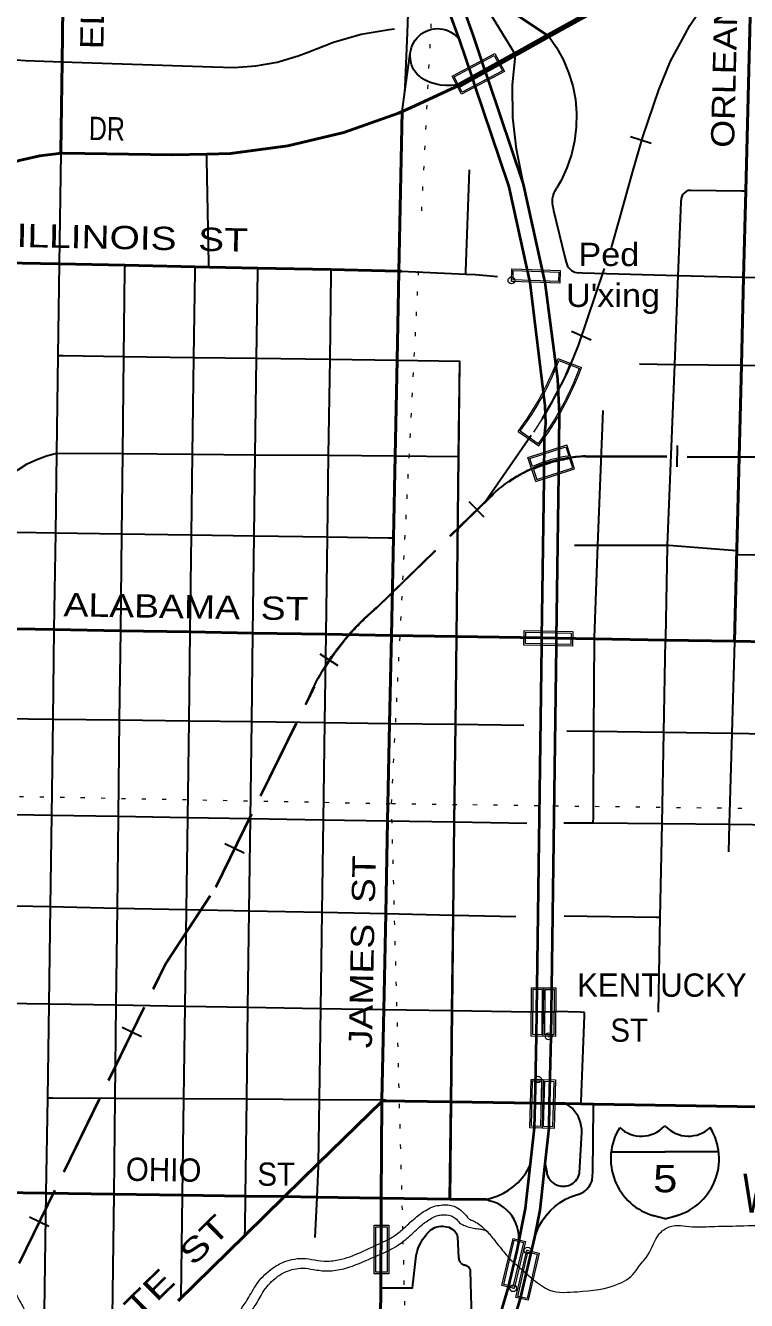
# Model space of a CAD drawing. Header units: feet. Extents: x -489137 to -242534, y 368785 to 558127.
# Drawn here: x -358336 to -354618, y 463767 to 470345 of the extents above; entities that cross this region are included whole.
import ezdxf
from ezdxf.enums import TextEntityAlignment as Align

# ---------------------------------------------------------------- set-up
doc = ezdxf.new("R2010")
doc.units = ezdxf.units.FT
doc.header["$LTSCALE"] = 70
doc.header["$PDMODE"] = 32
doc.header["$PDSIZE"] = 35
doc.linetypes.add('DOTTED', pattern=[1.5, 0.3, -1.2])
doc.linetypes.add('LONG_DASHED', pattern=[7.5, 6, -1.5])
for name, color, linetype, lineweight in [('15', 7, 'Continuous', 25), ('18', 7, 'Continuous', 35), ('19', 7, 'Continuous', 25), ('23', 7, 'Continuous', 70), ('26', 7, 'Continuous', 40), ('27', 7, 'Continuous', 13), ('29', 7, 'Continuous', 25), ('34', 7, 'Continuous', 25), ('39', 7, 'Continuous', 13), ('55', 7, 'Continuous', 13), ('61', 7, 'Continuous', 13), ('63', 7, 'Continuous', 25), ('7', 7, 'DOTTED', 13)]:
    doc.layers.add(name, color=color, linetype=linetype, lineweight=lineweight)
doc.layers.add('30', color=7, linetype='Continuous')
doc.layers.add('41', color=7, linetype='Continuous')

msp = doc.modelspace()

# ---------------------------------------------------------------- linework, layer by layer
at = {"layer": '15'}
for p, q in [((-355041.85, 464665.33), (-355038.95, 464668.24)), ((-355035.78, 464665.86), (-355039.21, 464668.24)), ((-355314.56, 464533.86), (-355038.15, 464533.86)), ((-355038.15, 464188.28), (-355102.04, 464206.24)), ((-355038.68, 464188.02), (-354975.05, 464206.76))]:
    msp.add_line(p, q, dxfattribs=at)
msp.add_lwpolyline([(-354762.79, 464533.86), (-355038.68, 464533.86), (-355038.15, 464533.86)], dxfattribs=at)
for centre, radius, start, end in [((-355160.53, 464781.36), 165.66, 227.34226, 315.81173), ((-354916.84, 464781.36), 165.66, 224.1873, 312.69412), ((-355011.93, 464498.77), 306.13, 148.44443, 254.43393), ((-355065.44, 464498.76), 306.13, 283.08087, 31.62482)]:
    msp.add_arc(centre, radius, start, end, dxfattribs=at)
at = {"layer": '18'}
for points in [[(-355964.97, 470111.69), (-356025.54, 470291.61), (-356083.03, 470449.66), (-356203.09, 470710.13), (-356349.73, 470956.63), (-356521.32, 471186.44), (-356861.76, 471640.57)], [(-356096.81, 470268.2), (-356152.69, 470421.87), (-356269.47, 470675.21), (-356412.09, 470914.96), (-356578.99, 471138.49), (-356733.21, 471344.05)], [(-356031.65, 470074.7), (-356096.62, 470267.68), (-356096.81, 470268.2)], [(-355672.95, 467185.4), (-355661.77, 468006.93), (-355658.87, 468220.26), (-355653.55, 468292.83), (-355656.27, 468384), (-355733.02, 469019.1), (-355836.27, 469488.33), (-355840.45, 469506.75), (-355847.72, 469528.33), (-356015.69, 470027.29), (-356031.65, 470074.7)], [(-355768.33, 469527.59), (-355948.49, 470062.75), (-355964.97, 470111.69)], [(-355597.97, 467184.12), (-355586.44, 468031.02), (-355582.22, 468341.55), (-355590.93, 468521.42), (-355656.84, 469018.8), (-355768.33, 469527.59)], [(-355708.37, 464785.53), (-355700.89, 465131.46), (-355673.47, 467146.92), (-355672.95, 467185.4)], [(-355633.3, 464784.32), (-355625.94, 465127.9), (-355598.5, 467144.9), (-355597.97, 467184.12)], [(-355731.53, 464472.36), (-355711.12, 464658.05), (-355708.37, 464785.53)], [(-355656.22, 464472.3), (-355636, 464658.11), (-355633.3, 464784.32)], [(-355799.91, 464025.91), (-355756.91, 464241.54), (-355731.53, 464472.36)], [(-355708.62, 464094.6), (-355682.19, 464233.75), (-355656.22, 464472.3)], [(-355923.37, 463296.34), (-355823.74, 463641.51), (-355817.89, 463661.8), (-355812, 463681.51), (-355783.08, 463778.35), (-355708.62, 464094.6)], [(-355964.83, 463423.14), (-355895.8, 463662.31), (-355890.56, 463680.48), (-355884.15, 463702.31), (-355844.84, 463836.34), (-355799.91, 464025.91)]]:
    msp.add_lwpolyline(points, dxfattribs=at)
at = {"layer": '19'}
for p, q in [((-356379.87, 470002.27), (-356351.55, 470202.12)), ((-356394.02, 469901.22), (-356379.87, 470002.27))]:
    msp.add_line(p, q, dxfattribs=at)
for points in [[(-355811.2, 470196.99), (-356285.34, 470972.85), (-356855.54, 471633.36), (-356861.76, 471640.57)], [(-356379.87, 470002.27), (-356378.73, 470027.53), (-356366.07, 470307.41), (-356362.87, 470405.92), (-356370.05, 470507.68), (-356387.83, 470608.12), (-356416.02, 470706.16), (-356454.29, 470800.71), (-356502.24, 470890.74), (-356733.21, 471344.05)], [(-356351.55, 470202.12), (-356349.35, 470216.72), (-356345.64, 470230.97), (-356340.46, 470244.77), (-356333.86, 470257.94), (-356325.92, 470270.35), (-356316.73, 470281.87), (-356306.39, 470292.36), (-356295, 470301.71), (-356282.7, 470309.82), (-356269.63, 470316.6), (-356255.91, 470321.97), (-356241.7, 470325.89), (-356227.17, 470328.29), (-356212.46, 470329.17), (-356197.75, 470328.5), (-356183.18, 470326.3), (-356168.92, 470322.59), (-356155.13, 470317.4), (-356141.96, 470310.81), (-356129.55, 470302.87), (-356118.03, 470293.68), (-356108.21, 470284.37), (-356103.36, 470278.63), (-356100.06, 470273.92), (-356096.81, 470268.2)], [(-356093.39, 470040.45), (-356138.66, 470035.78), (-356140.81, 470035.56), (-356168.57, 470035.33), (-356196.2, 470038), (-356223.4, 470043.55), (-356249.87, 470051.91), (-356275.32, 470062.98), (-356280.99, 470066.04), (-356293.4, 470073.97), (-356304.92, 470083.16), (-356315.41, 470093.51), (-356324.76, 470104.89), (-356332.87, 470117.19), (-356339.65, 470130.27), (-356345.03, 470143.99), (-356348.94, 470158.19), (-356351.35, 470172.73), (-356352.22, 470187.43), (-356351.55, 470202.12)], [(-355768.33, 469527.59), (-355803.64, 469707.21), (-355822.45, 469871.53), (-355823.99, 470036.91), (-355809.34, 470193.94), (-355811.2, 470196.99)], [(-355708.62, 464094.6), (-355701.43, 464117.78), (-355688.27, 464148.49), (-355671.96, 464177.65), (-355652.7, 464204.94), (-355630.69, 464230.07), (-355606.18, 464252.77), (-355579.42, 464272.78), (-355550.72, 464289.88), (-355520.39, 464303.88), (-355488.77, 464314.64), (-355486.9, 464315.12), (-355476.71, 464318.46), (-355466.94, 464322.84), (-355457.67, 464328.22), (-355449.01, 464334.54), (-355441.06, 464341.73), (-355433.91, 464349.71), (-355427.63, 464358.39), (-355422.3, 464367.69), (-355417.96, 464377.49), (-355414.67, 464387.69), (-355414.43, 464388.83), (-355411.38, 464408.76), (-355411.14, 464428.83), (-355407.06, 464764.51), (-355406.87, 464780.65)], [(-355656.22, 464472.3), (-355648.44, 464428.98), (-355647.6, 464423.97), (-355645.18, 464415.27), (-355641.86, 464406.87), (-355637.69, 464398.87), (-355632.7, 464391.35), (-355626.95, 464384.39), (-355620.51, 464378.06), (-355613.44, 464372.45), (-355605.82, 464367.61), (-355597.74, 464363.59), (-355589.28, 464360.43), (-355580.54, 464358.18), (-355571.61, 464356.86), (-355562.59, 464356.47), (-355553.58, 464357.03), (-355544.67, 464358.53), (-355535.98, 464360.95), (-355527.58, 464364.26), (-355519.58, 464368.44), (-355512.05, 464373.43), (-355505.09, 464379.18), (-355498.77, 464385.62), (-355493.16, 464392.69), (-355488.32, 464400.31), (-355484.3, 464408.39), (-355481.14, 464416.85), (-355478.89, 464425.59), (-355478.84, 464425.84), (-355467.52, 464634.28), (-355467.79, 464651.6), (-355469.87, 464668.79), (-355473.74, 464685.68), (-355479.34, 464702.06), (-355486.63, 464717.77), (-355495.52, 464732.63), (-355505.92, 464746.48), (-355517.71, 464759.17), (-355530.76, 464770.56), (-355551.69, 464782.99)], [(-355959.04, 464287.83), (-355930.47, 464297.79), (-355900.5, 464307.6), (-355871.72, 464320.49), (-355844.44, 464336.32), (-355818.97, 464354.92), (-355795.58, 464376.07), (-355774.53, 464399.55), (-355756.05, 464425.11), (-355740.34, 464452.46), (-355731.53, 464472.36)], [(-355799.91, 464025.91), (-355798.3, 464035.91), (-355793.54, 464065.59), (-355791.25, 464086.2), (-355791.94, 464106.87), (-355794.79, 464127.35), (-355799.77, 464147.43), (-355806.82, 464166.87), (-355815.86, 464185.47), (-355826.8, 464203.02), (-355839.51, 464219.33), (-355853.86, 464234.23), (-355869.68, 464247.54), (-355886.81, 464259.13), (-355905.06, 464268.86), (-355924.23, 464276.63), (-355944.1, 464282.36), (-355959.04, 464287.83)]]:
    msp.add_lwpolyline(points, dxfattribs=at)
at = {"layer": '23'}
msp.add_line((-355640.31, 470291.81), (-354587.67, 470875.82), dxfattribs=at)
for points in [[(-355811.2, 470196.99), (-355796.71, 470205.03), (-355640.31, 470291.81)], [(-356108.76, 470031.92), (-356031.65, 470074.7), (-355964.97, 470111.69), (-355811.2, 470196.99)]]:
    msp.add_lwpolyline(points, dxfattribs=at)
at = {"layer": '26'}
for p, q in [((-356410.45, 469078.71), (-356393.56, 469901.41)), ((-356394.02, 469901.22), (-356393.56, 469901.41)), ((-356397.04, 469078.43), (-356410.45, 469078.71)), ((-355672.95, 467185.4), (-355597.97, 467184.12)), ((-356501.44, 464295.81), (-356498.4, 464794.58)), ((-355708.37, 464785.53), (-355633.3, 464784.32)), ((-354368.07, 464763.77), (-355406.87, 464780.65)), ((-356502.31, 464153.14), (-356501.44, 464295.81)), ((-356502.31, 464153.14), (-356503.83, 463904.03))]:
    msp.add_line(p, q, dxfattribs=at)
for points in [[(-354679.23, 467168.3), (-354644.07, 468592.13), (-354632.88, 469045.34), (-354621.84, 469492.39), (-354587.67, 470875.82)], [(-358154.21, 469686.43), (-358154.06, 469696.89), (-358147.53, 470157.83), (-358141.59, 470577.01)], [(-355640.31, 470291.81), (-355834.43, 470420.24)], [(-356393.56, 469901.41), (-356350.56, 469919.82), (-356139.08, 470018.35), (-356108.76, 470031.92)], [(-358154.21, 469686.43), (-358144.2, 469687.08), (-358143.27, 469687.14), (-357577.41, 469677.44), (-357401.53, 469682.04), (-357279.35, 469685.23), (-356983.73, 469724.12), (-356693.79, 469793.7), (-356412.72, 469893.21), (-356394.02, 469901.22)], [(-359037.2, 469133.43), (-358897.74, 469290.45), (-358826.76, 469372.27), (-358747.61, 469446.22), (-358661.16, 469511.5), (-358568.37, 469567.38), (-358470.24, 469613.25), (-358367.86, 469648.61), (-358262.34, 469673.08), (-358164.2, 469685.23), (-358154.21, 469686.43)], [(-356410.45, 469078.71), (-356760.74, 469086.01), (-357137.92, 469093.87), (-357389.41, 469099.1), (-357462.33, 469100.62), (-357824.39, 469108.16), (-358162.29, 469115.2), (-358449.15, 469121.18), (-358600.9, 469124.34), (-359037.2, 469133.43)], [(-356449.05, 467198.76), (-356438.73, 467701.34), (-356430.03, 468125.04), (-356419.9, 468618.69), (-356410.53, 469075.03), (-356410.45, 469078.71)], [(-356449.05, 467198.76), (-356787.39, 467204.58), (-357163.03, 467211.05), (-357488.11, 467216.64), (-357846.69, 467222.82), (-358189, 467228.71), (-358574.86, 467235.35), (-358897.15, 467240.9)], [(-356498.4, 464794.58), (-356498.23, 464803.1), (-356488.66, 465269.29), (-356478.52, 465763.23), (-356468.68, 466242.37), (-356458.36, 466745.07), (-356449.05, 467198.76)], [(-355672.95, 467185.4), (-356113.94, 467192.99), (-356115.35, 467193.02), (-356449.05, 467198.76)], [(-354679.23, 467168.3), (-355034.87, 467174.42), (-355402.62, 467180.75), (-355597.97, 467184.12)], [(-354331.54, 467162.32), (-354341.57, 467162.49), (-354679.23, 467168.3)], [(-357000.5, 464303.15), (-356826.08, 464473.86), (-356498.4, 464794.58)], [(-355708.37, 464785.53), (-356140.66, 464792.56), (-356144.44, 464792.62), (-356498.03, 464798.37)], [(-355406.87, 464780.65), (-355471.57, 464781.69), (-355551.69, 464782.99), (-355633.3, 464784.32)], [(-357000.5, 464303.15), (-357201.76, 464306.11), (-357527.88, 464310.91), (-357881.07, 464316.11), (-358230.17, 464321.25), (-358936.89, 464331.65)], [(-357548.81, 463766.5), (-357204.46, 464103.53), (-357000.5, 464303.15)], [(-356501.44, 464295.81), (-356833.91, 464300.7), (-357000.5, 464303.15)], [(-355959.04, 464287.83), (-356146.25, 464290.58), (-356501.44, 464295.81)], [(-356505.3, 463664.29), (-356505.22, 463676.95), (-356504.27, 463832.58), (-356503.83, 463904.03)]]:
    msp.add_lwpolyline(points, dxfattribs=at)
at = {"layer": '29'}
for p, q in [((-355730.16, 465256.82), (-355602.39, 465258.4)), ((-356108.56, 464095.8), (-356102.48, 463987.03)), ((-356043.03, 463918.23), (-356032.91, 463577.31))]:
    msp.add_line(p, q, dxfattribs=at)
for points in [[(-356883.55, 470205.4), (-356746.81, 470259.88), (-356605.13, 470299.76), (-356460.05, 470324.62), (-356433.49, 470327.5)], [(-355639.34, 470291.16), (-355598.14, 470232.3), (-355563.32, 470169.45), (-355535.26, 470103.31), (-355514.27, 470034.6), (-355500.58, 469964.07), (-355494.33, 469892.49), (-355495.6, 469820.65), (-355504.37, 469749.34), (-355520.55, 469679.34), (-355543.95, 469611.41), (-355574.33, 469546.3), (-355584.35, 469528.81), (-355596.7, 469507.27)], [(-357371.14, 470131.79), (-357259.2, 470128.4), (-357147.53, 470136.72), (-357037.33, 470156.67), (-356929.82, 470188.03), (-356883.55, 470205.4)], [(-359044.67, 469960.05), (-358961.97, 470018.86), (-358873.58, 470068.7), (-358780.47, 470109.03), (-358683.64, 470139.41), (-358584.18, 470159.5), (-358483.16, 470169.08), (-358381.69, 470168.05), (-358336.65, 470164.17), (-358147.53, 470157.83), (-357371.14, 470131.79)], [(-358154.2, 469686.89), (-358154.21, 469686.43), (-358162.29, 469115.2), (-358168.98, 468642.85), (-358176.12, 468138.76), (-358181.93, 467728.47), (-358189, 467228.71), (-358195.54, 466767.33), (-358202.56, 466271.3), (-358209.24, 465799.63), (-358216.35, 465297.7), (-358223.21, 464812.96), (-358230.17, 464321.25), (-358243.97, 463346.65)], [(-357389.41, 469099.1), (-357389.75, 469115.47), (-357400.95, 469654.33), (-357401.53, 469682.04)], [(-356065.9, 469062.76), (-356065.37, 469077.91), (-356047.1, 469601.03)], [(-355617.18, 469411.82), (-355618.92, 469431.75), (-355619.04, 469439.03), (-355617.83, 469452.66), (-355615.21, 469466.1), (-355611.19, 469479.18), (-355607.09, 469488.81), (-355596.7, 469507.27)], [(-354953.73, 469453.6), (-354946.39, 469473.48), (-354946.16, 469473.89), (-354944.99, 469475.53), (-354919.39, 469495.47)], [(-354919.39, 469495.47), (-354905.5, 469495.32), (-354642.96, 469492.61), (-354621.84, 469492.39)], [(-355617.18, 469411.82), (-355612.39, 469391.75), (-355553.35, 469144.08), (-355548.6, 469124.17)], [(-354969.78, 469054.52), (-354954.54, 469433.48), (-354953.73, 469453.6)], [(-357824.39, 469108.16), (-357824.64, 469087.24), (-357829.95, 468638.16), (-357835.88, 468136.92), (-357840.77, 467723.16), (-357846.69, 467222.82), (-357852.13, 466762.93), (-357858.01, 466265.55), (-357863.61, 465792.36), (-357869.53, 465292), (-357875.22, 464810.98), (-357881.07, 464316.11), (-357891.54, 463431.07)], [(-357462.33, 469100.62), (-357462.67, 469075.33), (-357468.72, 468633.18), (-357475.56, 468133.88), (-357481.25, 467717.56), (-357488.11, 467216.64), (-357494.38, 466758.35), (-357501.21, 466259.6), (-357507.71, 465784.87), (-357514.53, 465286.16), (-357521.07, 464808.95), (-357527.88, 464310.91), (-357535.09, 463784.35)], [(-357144.13, 468628.69), (-357138.14, 469077.91), (-357137.92, 469093.87)], [(-356760.74, 469086.01), (-356760.99, 469067.84), (-356767.29, 468623.49), (-356774.31, 468127.95), (-356780.28, 467706.65), (-356787.39, 467204.58), (-356793.84, 466749.37), (-356800.95, 466247.91), (-356807.71, 465770.15), (-356814.74, 465274.65), (-356821.39, 464804.95), (-356826.08, 464473.86)], [(-356411.31, 469074.83), (-356410.53, 469075.03), (-356397.04, 469078.43), (-356065.9, 469062.76)], [(-355548.6, 469124.17), (-355540.69, 469104.08), (-355540.28, 469103.29), (-355536.12, 469097.07), (-355531.33, 469091.31), (-355525.96, 469086.08), (-355520.08, 469081.45), (-355513.74, 469077.45), (-355507.03, 469074.14), (-355504.13, 469073.07), (-355484.18, 469068.54)], [(-354969.78, 469054.52), (-355464.13, 469067.99), (-355484.18, 469068.54)], [(-356065.9, 469062.76), (-356015.44, 469060.37), (-355902.51, 469050.75)], [(-355034.87, 467174.42), (-355034.68, 467184.14), (-355026, 467656.84), (-355025.69, 467664.65), (-354988.19, 468596.85), (-354969.78, 469054.52)], [(-353253.14, 466671.5), (-353252.87, 466690.93), (-353246.57, 467143.65), (-353226.69, 468572.71), (-353220.65, 469006.86), (-353558.51, 469016.06), (-354297.55, 469036.2), (-354632.88, 469045.34), (-354969.78, 469054.52)], [(-358168.98, 468642.85), (-358141.72, 468642.47), (-357829.95, 468638.16), (-357468.72, 468633.18), (-357144.13, 468628.69), (-356767.29, 468623.49), (-356419.9, 468618.69), (-356098.12, 468614.25), (-356103.6, 468122.28), (-356113.94, 467192.99), (-356118.98, 466740.73), (-356124.59, 466236.63), (-356129.94, 465755.89), (-356135.42, 465263.48), (-356140.66, 464792.56), (-356146.25, 464290.58), (-356146.31, 464285.29)], [(-357204.46, 464103.53), (-357203.96, 464140.88), (-357201.76, 464306.11), (-357195.08, 464807.08), (-357188.76, 465280.8), (-357182.13, 465778.03), (-357175.79, 466254.17), (-357169.12, 466754.18), (-357163.03, 467211.05), (-357156.34, 467712.5), (-357150.76, 468131.13), (-357144.13, 468628.69)], [(-356098.12, 468614.25), (-356104.08, 468122.29), (-356115.35, 467193.02), (-356120.83, 466740.75), (-356126.94, 466236.67), (-356132.76, 465755.95), (-356138.73, 465263.54), (-356144.44, 464792.62), (-356150.52, 464291.03)], [(-355169.14, 468599.33), (-354988.19, 468596.85), (-354644.07, 468592.13), (-354305.69, 468587.49), (-353567.81, 468577.38), (-353226.69, 468572.71), (-352783.48, 468566.64)], [(-355402.62, 467180.75), (-355402.58, 467187.63), (-355384.42, 467664.02), (-355357.95, 468358.54)], [(-358577.93, 467746.28), (-358563.26, 467798.33), (-358543.24, 467848.57), (-358518.07, 467896.43), (-358488.03, 467941.4), (-358453.46, 467982.99), (-358414.74, 468020.73), (-358372.27, 468054.22), (-358326.55, 468083.09), (-358278.05, 468107.02), (-358227.32, 468125.74), (-358176.12, 468138.76)], [(-358176.12, 468138.76), (-358174.91, 468139.07), (-358171.35, 468139.76), (-357835.88, 468136.92), (-357475.56, 468133.88), (-357150.76, 468131.13), (-356774.31, 468127.95), (-356430.03, 468125.04), (-356104.08, 468122.29)], [(-360009.43, 467756.91), (-359989.19, 467756.6), (-359749.83, 467752.87), (-359398.83, 467747.41), (-359026.4, 467741.61), (-358902.33, 467739.68), (-358577.86, 467734.63), (-358181.93, 467728.47), (-357840.77, 467723.16), (-357481.25, 467717.56), (-357156.34, 467712.5), (-356780.28, 467706.65)], [(-356780.28, 467706.65), (-356464.07, 467701.73), (-356438.73, 467701.34)], [(-355505, 467663.81), (-355384.42, 467664.02), (-355025.69, 467664.65)], [(-355025.69, 467664.65), (-355017.66, 467664.66), (-354670.23, 467636.23)], [(-354667.22, 467616.8), (-354323.37, 467612.53), (-354141.41, 467610.27)], [(-355407.9, 466231), (-355407.73, 466261.85), (-355405.27, 466704.85), (-355402.62, 467180.75)], [(-355072.65, 465255.06), (-355062.99, 465745.59), (-355053.51, 466227.53), (-355044.22, 466699.25), (-355034.87, 467174.42)], [(-354679.26, 467167.22), (-354693.19, 466693.81), (-354707, 466224.14), (-354711.17, 466082.51)], [(-358902.43, 466776.39), (-358572.07, 466772.16), (-358195.54, 466767.33), (-357852.13, 466762.93), (-357494.38, 466758.35), (-357169.12, 466754.18), (-356793.84, 466749.37), (-356458.36, 466745.07), (-356120.83, 466740.75), (-356118.98, 466740.73), (-355766.48, 466736.21)], [(-355544.97, 466707.01), (-355405.27, 466704.85), (-355044.22, 466699.25), (-354693.19, 466693.81), (-354338.76, 466688.32), (-353969.52, 466682.6), (-353782.5, 466679.7), (-353253.14, 466671.5), (-352571.85, 466660.94), (-352328.94, 466657.18)], [(-358910.23, 466283.1), (-358880.62, 466282.61), (-358569.09, 466277.41), (-358202.56, 466271.3), (-357858.01, 466265.55), (-357501.21, 466259.6), (-357175.79, 466254.17), (-356800.95, 466247.91), (-356468.68, 466242.37), (-356126.94, 466236.67), (-356124.59, 466236.63), (-355749.92, 466230.38)], [(-355559.78, 466232.48), (-355407.9, 466231), (-355053.51, 466227.53), (-354707, 466224.14), (-354345.89, 466220.61), (-353974.75, 466216.98), (-353972.98, 466216.96)], [(-358916.63, 465814.51), (-358895.24, 465814.06), (-358566.27, 465807.14), (-358209.24, 465799.63), (-357863.61, 465792.36), (-357507.71, 465784.87), (-357182.13, 465778.03), (-356807.71, 465770.15), (-356478.52, 465763.23), (-356132.76, 465755.95), (-356129.94, 465755.89), (-355807.4, 465749.11)], [(-355558.62, 465751.39), (-355082.72, 465745.82), (-355062.99, 465745.59)], [(-358923.53, 465309.33), (-358896.85, 465308.89), (-358216.35, 465297.7), (-357869.53, 465292), (-357514.53, 465286.16), (-357188.76, 465280.8), (-356814.74, 465274.65), (-356488.66, 465269.29), (-356138.73, 465263.54), (-356135.42, 465263.48), (-355730.16, 465256.82)], [(-355453.51, 465253.74), (-355473.44, 465254.36), (-355602.39, 465258.4)], [(-355471.57, 464781.69), (-355471, 464796.45), (-355454.21, 465235.54), (-355453.51, 465253.74)], [(-358223.21, 464812.96), (-358197.35, 464812.82), (-357875.22, 464810.98), (-357521.07, 464808.95), (-357195.08, 464807.08), (-356821.39, 464804.95), (-356498.23, 464803.1), (-356477.84, 464802.98)], [(-356826.08, 464473.86), (-356826.26, 464461.28), (-356833.91, 464300.7), (-356843.85, 464091.94)], [(-356271.23, 464104.26), (-356265.32, 464112.75), (-356258.55, 464120.56), (-356251.01, 464127.63), (-356242.77, 464133.87), (-356233.92, 464139.21), (-356224.56, 464143.6), (-356214.79, 464146.99), (-356204.72, 464149.34), (-356194.46, 464150.62), (-356184.13, 464150.82), (-356173.83, 464149.94), (-356163.67, 464147.99), (-356153.78, 464144.99), (-356144.25, 464140.97), (-356135.2, 464135.98), (-356131.24, 464133.38)], [(-356321.04, 463998.7), (-356316.2, 464020.61), (-356309.09, 464041.9), (-356299.8, 464062.32), (-356288.42, 464081.67), (-356275.09, 464099.71), (-356271.23, 464104.26)], [(-356131.23, 464133.4), (-356126.43, 464129.26), (-356122.08, 464124.65), (-356118.24, 464119.61), (-356114.94, 464114.19), (-356112.23, 464108.46), (-356110.14, 464102.48), (-356108.68, 464096.31), (-356108.59, 464095.8)], [(-356504.27, 463832.58), (-356482.14, 463832.71), (-356340.34, 463833.57), (-356321.04, 463998.7)], [(-356102.42, 463987.04), (-356101.91, 463982.73), (-356100.95, 463978.5), (-356099.55, 463974.4), (-356097.73, 463970.46), (-356095.51, 463966.73), (-356092.91, 463963.26), (-356089.97, 463960.08), (-356086.7, 463957.22), (-356083.16, 463954.72), (-356079.37, 463952.6), (-356076.15, 463951.18)], [(-356076.13, 463951.19), (-356072.67, 463951.02), (-356069.26, 463950.49), (-356065.91, 463949.6), (-356062.68, 463948.37), (-356059.59, 463946.8), (-356056.69, 463944.93), (-356053.99, 463942.76), (-356051.54, 463940.32), (-356049.36, 463937.63), (-356047.47, 463934.74), (-356045.89, 463931.66), (-356044.64, 463928.43), (-356043.74, 463925.09), (-356043.19, 463921.67), (-356043, 463918.22), (-356043, 463918.12)]]:
    msp.add_lwpolyline(points, dxfattribs=at)
at = {"layer": '34', "lineweight": 13}
msp.add_arc((-356983.07, 469147.56), 1554.55, 324.64194, 339.48548, dxfattribs=at)
at = {"layer": '39'}
msp.add_line((-355844.57, 463987.5), (-355715.74, 463874.35), dxfattribs=at)
for points in [[(-356462.79, 464024.98), (-356417.47, 464052.05), (-356359.66, 464095.81), (-356295.71, 464153.9), (-356241.98, 464192.05), (-356214.86, 464204.56), (-356191.15, 464209.05), (-356140.89, 464204.51), (-356120.96, 464192.6), (-356095.5, 464165.5)], [(-356462.35, 464083.48), (-356445.46, 464093.57), (-356391.62, 464134.32), (-356327.11, 464192.93), (-356267.14, 464235.51), (-356230.21, 464252.54), (-356193.6, 464259.47), (-356125.04, 464253.28), (-356089.31, 464231.94), (-356056.04, 464196.53)], [(-356095.5, 464165.5), (-356077.85, 464156.91), (-356047.38, 464145.83), (-356018.57, 464139.73), (-355989.76, 464135.86), (-355968.16, 464129.76), (-355954.31, 464122.01)], [(-355922.81, 464085.15), (-355944.34, 464112.04), (-355979.79, 464145.27), (-356006.94, 464165.77), (-356025.77, 464176.3), (-356041.84, 464182.94), (-356057.9, 464197.35)], [(-355715.74, 463874.35), (-355633.01, 463821.43), (-355489.72, 463812.89), (-355274.08, 463854.62), (-355187.03, 463922.62), (-355180.66, 463932.53), (-355128.01, 463999.59), (-355067.92, 464110.89), (-355016.22, 464147.67), (-354898.93, 464148.03), (-354799.83, 464148.95), (-354654.13, 464152.46), (-354476.24, 464150.91), (-354401.63, 464144.52), (-354328.34, 464160.41), (-354200.13, 464186.69), (-354090.61, 464197.4), (-353983.73, 464187.98), (-353881.91, 464146.37), (-353743.15, 464057.12), (-353653.07, 463963.33), (-353506.04, 463879.88), (-353374.55, 463817.13), (-353222.53, 463763.84), (-353094.96, 463769.94), (-352987.39, 463782.72), (-352876.92, 463823.72), (-352757.74, 463884.65), (-352652.51, 463952.09), (-352482.01, 464037.68), (-352334.3, 464105.8), (-352220.11, 464136.57), (-352110.21, 464151.82)], [(-357286.2, 463593.61), (-357272.71, 463632.46), (-357227.58, 463717.95), (-357189.39, 463775.37), (-357144.57, 463850.76), (-357071.41, 463927.29), (-357009.61, 463963.75), (-356962.65, 463978.45), (-356905.84, 463984.75), (-356845.42, 463976.78), (-356778.89, 463970.65), (-356705.79, 463980.48), (-356595.32, 464021.47), (-356462.35, 464083.48)], [(-355922.81, 464085.15), (-355896.77, 464052.06), (-355844.57, 463987.5)], [(-357239.44, 463575.86), (-357226.72, 463612.47), (-357184.55, 463692.37), (-357147.06, 463748.73), (-357104.5, 463820.32), (-357040.05, 463887.74), (-356989.17, 463917.76), (-356952.33, 463929.29), (-356906.36, 463934.39), (-356850.99, 463927.08), (-356777.84, 463920.34), (-356693.61, 463931.67), (-356578.43, 463974.4), (-356462.79, 464024.98)], [(-358981.22, 463954.14), (-358854.29, 463944.94), (-358727.22, 463934.88), (-358616.37, 463923.31), (-358514.54, 463881.71), (-358432.6, 463850.83), (-358364.55, 463763.8), (-358336.51, 463690.16), (-358377.73, 463600.5), (-358394.27, 463524.21), (-358402.41, 463457.77), (-358349.76, 463395.47), (-358293.19, 463329.02), (-358216.28, 463162.77), (-358161.36, 463112.73)], [(-358906.49, 463899.35), (-358858.46, 463895.11), (-358731.79, 463885.09), (-358628.67, 463874.32), (-358532.81, 463835.16), (-358463.35, 463808.99), (-358408.59, 463738.95), (-358390.7, 463691.98), (-358425.44, 463616.43), (-358443.62, 463532.56), (-358454.69, 463442.18), (-358387.89, 463363.13), (-358337.25, 463303.64), (-358298.53, 463194.12), (-358200.11, 463078.48)]]:
    msp.add_spline(points, degree=3, dxfattribs=at)
at = {"layer": '55'}
for p, q in [((-355590.38, 468626.99), (-355468.48, 468580.34)), ((-355585.24, 468616.45), (-355478.77, 468575.71)), ((-355796.21, 468251.18), (-355689.7, 468176.51)), ((-355691.46, 468187.52), (-355784.85, 468252.99)), ((-355691.46, 468187.52), (-355784.85, 468252.99)), ((-355744.94, 468117.19), (-355544.24, 468181.99)), ((-355504.3, 468058.29), (-355544.24, 468181.99)), ((-355705, 467993.47), (-355744.94, 468117.19)), ((-355705, 467993.47), (-355504.3, 468058.29)), ((-355763.96, 467223.31), (-355514.01, 467218.31)), ((-355514.01, 467218.31), (-355515.5, 467143.33)), ((-355665.79, 465130.57), (-355663.51, 465380.56)), ((-355735, 464658.54), (-355728.71, 464908.46)), ((-355666.22, 464906.89), (-355672.52, 464656.97)), ((-355603.74, 464905.31), (-355610.04, 464655.39))]:
    msp.add_line(p, q, dxfattribs=at)
for points in [[(-356136.12, 470083.58), (-355915.19, 470200.59), (-355866.04, 470107.8), (-356086.97, 469990.79)], [(-356125.31, 470080.25), (-355918.51, 470189.78), (-355876.84, 470111.12), (-356083.64, 470001.59)], [(-355828.06, 469089.93), (-355578.21, 469081.18), (-355580.49, 469016.22), (-355830.33, 469024.97)], [(-355820.34, 469081.65), (-355586.48, 469073.46), (-355588.2, 469024.49), (-355822.05, 469032.68)], [(-355529.17, 468109.3), (-355537.07, 468108.12), (-355549.7, 468105.9), (-355562.44, 468103.53), (-355575.03, 468100.95), (-355587.57, 468098.11), (-355600.03, 468095.06), (-355612.49, 468091.79), (-355624.91, 468088.37), (-355637.2, 468084.65), (-355649.46, 468080.76), (-355661.68, 468076.6), (-355673.83, 468072.3), (-355685.84, 468067.72), (-355697.8, 468063), (-355709.66, 468058.06), (-355716.47, 468055.05), (-355699.84, 468003.54), (-355514.37, 468063.44)], [(-355756.12, 467215.15), (-355522.16, 467210.47), (-355523.33, 467151.48), (-355757.29, 467156.16)], [(-355728.28, 465131.14), (-355726.01, 465381.13), (-355601.02, 465379.99), (-355603.29, 465130)], [(-355718.08, 465373.06), (-355671.57, 465372.63), (-355673.71, 465138.63), (-355720.21, 465139.06)], [(-355655.58, 465372.49), (-355609.08, 465372.06), (-355611.21, 465138.06), (-355657.72, 465138.49)], [(-355720.91, 464900.26), (-355674.41, 464899.09), (-355680.31, 464665.16), (-355726.8, 464666.33)], [(-355658.42, 464898.69), (-355611.93, 464897.51), (-355617.83, 464663.58), (-355664.32, 464664.76)], [(-355879.38, 463844.54), (-355821.2, 464087.67), (-355757.98, 464072.55), (-355816.16, 463829.41)], [(-355815.27, 464078.02), (-355767.62, 464066.62), (-355822.08, 463839.05), (-355869.73, 463850.46)], [(-355687.86, 464012.15), (-355743.43, 463768.41), (-355806.8, 463782.86), (-355751.23, 464026.6)], [(-355745.21, 464017.02), (-355697.43, 464006.13), (-355749.44, 463777.98), (-355797.22, 463788.87)]]:
    msp.add_lwpolyline(points, close=True, dxfattribs=at)
for points in [[(-355734.86, 468112.03), (-355549.39, 468171.91), (-355534.16, 468124.73)], [(-355534.16, 468124.73), (-355539.63, 468123.92), (-355552.56, 468121.64), (-355565.5, 468119.23), (-355578.39, 468116.59), (-355591.25, 468113.69), (-355603.97, 468110.56), (-355616.65, 468107.25), (-355629.35, 468103.75), (-355641.94, 468099.93), (-355654.46, 468095.96), (-355666.92, 468091.72), (-355679.35, 468087.32), (-355691.62, 468082.64), (-355703.82, 468077.82), (-355721.45, 468070.47), (-355734.86, 468112.03)], [(-355515.5, 467143.33), (-355765.45, 467148.33), (-355763.96, 467223.31)], [(-355728.71, 464908.46), (-355666.22, 464906.89), (-355603.74, 464905.31)], [(-355610.04, 464655.39), (-355672.52, 464656.97), (-355735, 464658.54)]]:
    msp.add_lwpolyline(points, dxfattribs=at)
for radius, start, end in [(1487.32, 322.93802, 339.48543), (1495.32, 323.25572, 339.19567), (1495.32, 323.25572, 339.19567), (1609.32, 323.37697, 339.18595), (1609.32, 323.37697, 339.18595), (1617.32, 323.10116, 339.48541)]:
    msp.add_arc((-356983.07, 469147.56), radius, start, end, dxfattribs=at)
for p in [(-355830.16, 469029.97), (-355638.29, 465130.32), (-355693.72, 464907.58), (-355746.36, 464025.49), (-355821.03, 463830.57)]:
    msp.add_point(p, dxfattribs=at)
at = {"layer": '61'}
for p, q in [((-356538.15, 463905.37), (-356538.15, 464155.37)), ((-356538.15, 464155.37), (-356463.15, 464155.37))]:
    msp.add_line(p, q, dxfattribs=at)
msp.add_lwpolyline([(-356463.15, 464155.37), (-356463.15, 463905.37), (-356538.15, 463905.37)], dxfattribs=at)
msp.add_lwpolyline([(-356530.15, 464147.37), (-356471.15, 464147.37), (-356471.15, 463913.37), (-356530.15, 463913.37)], close=True, dxfattribs=at)
at = {"layer": '63'}
for p, q in [((-355110.47, 469735.97), (-355215.56, 469770.54)), ((-355419.17, 468722.35), (-355520.84, 468765.94)), ((-354975.12, 468068.02), (-354974.55, 468178.63)), ((-355970.18, 467807.96), (-356047.43, 467887.13)), ((-356723.83, 467041.47), (-356816.51, 467101.84)), ((-357208.7, 466074.93), (-357307.96, 466123.73)), ((-357738, 465127.02), (-357837.38, 465175.59)), ((-358215.65, 464149.65), (-358315.03, 464198.22))]:
    msp.add_line(p, q, dxfattribs=at)
at = {"layer": '63', "linetype": 'LONG_DASHED', "lineweight": 13}
for p, q in [((-355448.27, 468120.85), (-353060.65, 468108.44)), ((-356519.99, 467342.01), (-355936.04, 467911.83))]:
    msp.add_line(p, q, dxfattribs=at)
at = {"layer": '63', "linetype": 'LONG_DASHED'}
for points in [[(-355966.67, 467886.28), (-355671.28, 468314.56), (-355644.73, 468364.78), (-355620.31, 468404.49), (-355573.64, 468492.29), (-355541.45, 468555.37), (-355483.77, 468693.62), (-355313.41, 469199.65), (-355270.49, 469351.32), (-355206.1, 469587.55), (-355152.44, 469771.43), (-355069.27, 470013.02), (-355010.25, 470162.01), (-354948.56, 470274.73), (-354910.99, 470344.55), (-354860.01, 470419.72), (-354817.09, 470470.72), (-354784.9, 470508.3), (-354739.29, 470551.25)], [(-358830.12, 463016.68), (-357614.22, 465504.65), (-357355.17, 465900.75), (-356873.85, 466879.77), (-356865.02, 466899.69), (-356855.73, 466919.41), (-356846.12, 466938.95), (-356836.22, 466958.52), (-356825.9, 466977.8), (-356815.3, 466996.78), (-356804.41, 467015.78), (-356793.12, 467034.48), (-356781.53, 467052.91), (-356769.55, 467071.3), (-356757.33, 467089.31), (-356744.88, 467107.22), (-356731.96, 467124.95), (-356718.79, 467142.28), (-356705.3, 467159.45), (-356691.62, 467176.42), (-356677.49, 467193.2), (-356663.21, 467209.63), (-356648.48, 467225.88), (-356633.62, 467241.78), (-356618.42, 467257.54), (-356602.98, 467272.92), (-356587.24, 467288.04), (-356571.32, 467302.94), (-356554.99, 467317.52), (-356538.49, 467331.89), (-356522.74, 467345.05), (-355938.89, 467914.78), (-355929.49, 467923.81), (-355919.92, 467932.59), (-355910.21, 467941.18), (-355900.34, 467949.74), (-355890.29, 467958.03), (-355880.18, 467966.1), (-355869.89, 467974.12), (-355859.43, 467981.88), (-355848.89, 467989.42), (-355838.14, 467996.86), (-355827.34, 468004.03), (-355816.43, 468011.09), (-355805.31, 468017.94), (-355794.14, 468024.53), (-355782.83, 468030.95), (-355771.46, 468037.21), (-355759.88, 468043.27), (-355748.3, 468049.11), (-355736.52, 468054.74), (-355724.74, 468060.15), (-355712.81, 468065.41), (-355700.81, 468070.41), (-355688.73, 468075.18), (-355676.59, 468079.81), (-355664.3, 468084.16), (-355651.96, 468088.36), (-355639.57, 468092.29), (-355627.13, 468096.06), (-355614.57, 468099.52), (-355602, 468102.81), (-355589.41, 468105.9), (-355576.71, 468108.77), (-355563.97, 468111.38), (-355551.13, 468113.77), (-355538.35, 468116.02), (-355525.44, 468117.94), (-355512.56, 468119.65), (-355499.64, 468121.21), (-355486.74, 468122.49), (-355473.71, 468123.52), (-355460.74, 468124.38), (-355448.35, 468124.95), (-353060.97, 468112.54)]]:
    msp.add_lwpolyline(points, dxfattribs=at)
at = {"layer": '63', "linetype": 'LONG_DASHED', "lineweight": 13}
msp.add_lwpolyline([(-359441.22, 462372.68), (-358826.72, 463014.31), (-357610.65, 465502.62), (-357351.6, 465898.72), (-356870.13, 466878.03)], dxfattribs=at)
for centre, radius, start, end in [((-355419.54, 467380.16), 741.25, 92.22166, 134.17069), ((-355726.87, 466379.39), 1247.27, 129.48542, 156.43491)]:
    msp.add_arc(centre, radius, start, end, dxfattribs=at)
at = {"layer": '7'}
msp.add_line((-356376.82, 463638.91), (-356388.24, 464068.42), dxfattribs=at)
for points in [[(-356292.7, 469388.95), (-356176.8, 471664.74), (-356074.74, 476943.02)], [(-356389.9, 464130.69), (-356448.42, 466331.16), (-356308.28, 469082.98)], [(-360046.1, 466400.7), (-356448.42, 466331.16), (-350971.01, 466258), (-346220.67, 466119.59)]]:
    msp.add_lwpolyline(points, dxfattribs=at)

# ---------------------------------------------------------------- texts
at = {"layer": '15', "width": 1.1}
for s, p in [('Ped', (-355485, 469104.28)), ("U'xing", (-355548.55, 468893.28))]:
    msp.add_text(s, height=120, dxfattribs=at).set_placement(p)
at = {"layer": '15', "width": 1.2}
msp.add_text(' 5 ', height=140, dxfattribs=at).set_placement((-355036.84, 464325.75), align=Align.CENTER)
at = {"layer": '27'}
for s, rotation, width, p in [('ELLIS AVE', 88.807, 1.15, (-357934.6, 470222.09)), ('ORLEANS  ', 88.585, 1.15, (-354682.26, 469713.31)), ('DR', 359.018, 0.8, (-358009.79, 469754.86)), ('E  ILLINOIS  ST', 358.807, 1.25, (-358627.88, 469208.01)), ('ALABAMA  ST', 359.014, 1.2, (-358140.36, 467297.88)), ('JAMES  ST', 88.824, 1.2, (-356549.84, 465068.01)), ('OHIO', 359.157, 0.95, (-357819.24, 464385.21)), ('STATE  ST', 44.384, 1.35, (-358055.65, 463368.4))]:
    msp.add_text(s, height=120, rotation=rotation, dxfattribs=dict(at, width=width)).set_placement(p)
at = {"layer": '27', "width": 0.95}
msp.add_text('ST', height=120, dxfattribs=at).set_placement((-357140.46, 464359.29))
at = {"layer": '30'}
msp.add_text('KENTUCKY', height=120, dxfattribs=at).set_placement((-355491.17, 465334.63))
at = {"layer": '30', "width": 0.95}
msp.add_text('ST', height=120, dxfattribs=at).set_placement((-355320.17, 465102.26))
at = {"layer": '41', "width": 0.7}
msp.add_text('W', height=200, rotation=358.375, dxfattribs=at).set_placement((-354640.79, 464222.47))

doc.saveas('drawing.dxf')
